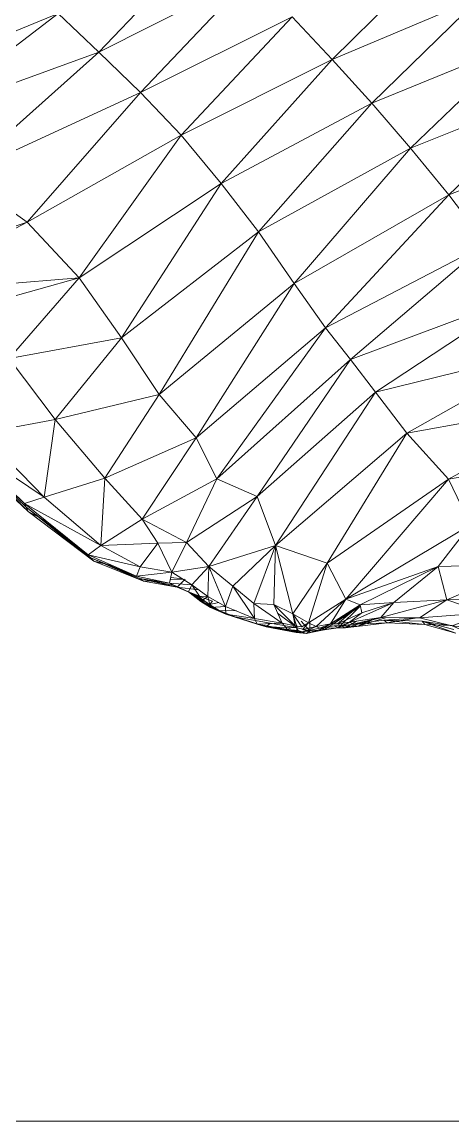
# Model space of a CAD drawing. Header units: millimetres. Extents: x -8546 to 211781, y -3000 to 31870.
# Drawn here: x -4264.6 to -4203.7, y 2164.4 to 2319.8 of the extents above; entities that cross this region are included whole.
import ezdxf

# ---------------------------------------------------------------- set-up
doc = ezdxf.new("R2010")
doc.units = ezdxf.units.MM
for name, color, linetype, lineweight in [('A-GENM', 13, 'Continuous', 9), ('G-IMPT', 8, 'Continuous', 9), ('I-FURN', 30, 'Continuous', 9)]:
    doc.layers.add(name, color=color, linetype=linetype, lineweight=lineweight)

# ---------------------------------------------------------------- blocks, each defined once
blk = doc.blocks.new('Artificial banana plant 1500mm - Family 4__C1-728657-Begane grond')
at = {"layer": 'G-IMPT'}
for p, q in [((159.02, -341.31), (175.2, -324.26)), ((159.02, -341.31), (175.2, -324.26)), ((191.95, -342.32), (207.47, -327.1)), ((191.95, -342.32), (207.47, -327.1)), ((159.02, -341.31), (180.75, -330.3)), ((159.02, -341.31), (180.75, -330.3)), ((164.88, -347.01), (180.75, -330.3)), ((164.88, -347.01), (180.75, -330.3)), ((191.95, -342.32), (213, -333.42)), ((191.95, -342.32), (213, -333.42)), ((197.56, -348.52), (213, -333.42)), ((197.56, -348.52), (213, -333.42)), ((125.19, -347.32), (153.25, -335.83)), ((125.19, -347.32), (153.25, -335.83)), ((134.28, -350.33), (153.25, -335.83)), ((134.28, -350.33), (153.25, -335.83)), ((153.25, -335.83), (159.02, -341.31)), ((153.25, -335.83), (159.02, -341.31)), ((164.88, -347.01), (186.33, -336.31)), ((164.88, -347.01), (186.33, -336.31)), ((170.65, -353.03), (186.33, -336.31)), ((170.65, -353.03), (186.33, -336.31)), ((186.33, -336.31), (191.95, -342.32)), ((186.33, -336.31), (191.95, -342.32)), ((197.56, -348.52), (218.58, -339.9)), ((197.56, -348.52), (218.58, -339.9)), ((203.05, -354.86), (218.58, -339.9)), ((203.05, -354.86), (218.58, -339.9)), ((134.28, -350.33), (159.02, -341.31)), ((134.28, -350.33), (159.02, -341.31)), ((139.51, -358.72), (159.02, -341.31)), ((139.51, -358.72), (159.02, -341.31)), ((159.02, -341.31), (164.88, -347.01)), ((159.02, -341.31), (164.88, -347.01)), ((170.65, -353.03), (191.95, -342.32)), ((170.65, -353.03), (191.95, -342.32)), ((176.27, -359.87), (191.95, -342.32)), ((176.27, -359.87), (191.95, -342.32)), ((191.95, -342.32), (197.56, -348.52)), ((191.95, -342.32), (197.56, -348.52)), ((203.05, -354.86), (224.12, -346.43)), ((203.05, -354.86), (224.12, -346.43)), ((208.44, -361.49), (224.12, -346.43)), ((208.44, -361.49), (224.12, -346.43)), ((139.51, -358.72), (164.88, -347.01)), ((139.51, -358.72), (164.88, -347.01)), ((148.86, -365.35), (164.88, -347.01)), ((148.86, -365.35), (164.88, -347.01)), ((164.88, -347.01), (170.65, -353.03)), ((164.88, -347.01), (170.65, -353.03)), ((176.27, -359.87), (197.56, -348.52)), ((176.27, -359.87), (197.56, -348.52)), ((181.55, -366.74), (197.56, -348.52)), ((181.55, -366.74), (197.56, -348.52)), ((197.56, -348.52), (203.05, -354.86)), ((197.56, -348.52), (203.05, -354.86)), ((148.86, -365.35), (170.65, -353.03)), ((148.86, -365.35), (170.65, -353.03)), ((156.22, -373.22), (170.65, -353.03)), ((156.22, -373.22), (170.65, -353.03)), ((170.65, -353.03), (176.27, -359.87)), ((170.65, -353.03), (176.27, -359.87)), ((208.44, -361.49), (229.64, -353.19)), ((208.44, -361.49), (229.64, -353.19)), ((181.55, -366.74), (203.05, -354.86)), ((181.55, -366.74), (203.05, -354.86)), ((186.58, -374.03), (203.05, -354.86)), ((186.58, -374.03), (203.05, -354.86)), ((203.05, -354.86), (208.44, -361.49)), ((203.05, -354.86), (208.44, -361.49)), ((139.51, -358.72), (148.86, -365.35)), ((139.51, -358.72), (148.86, -365.35)), ((156.22, -373.22), (176.27, -359.87)), ((156.22, -373.22), (176.27, -359.87)), ((162.18, -381.69), (176.27, -359.87)), ((162.18, -381.69), (176.27, -359.87)), ((176.27, -359.87), (181.55, -366.74)), ((176.27, -359.87), (181.55, -366.74)), ((186.58, -374.03), (208.44, -361.49)), ((186.58, -374.03), (208.44, -361.49)), ((191.02, -380.31), (208.44, -361.49)), ((191.02, -380.31), (208.44, -361.49)), ((208.44, -361.49), (213.7, -368.44)), ((208.44, -361.49), (213.7, -368.44)), ((126.78, -372.58), (148.86, -365.35)), ((126.78, -372.58), (148.86, -365.35)), ((129.77, -375.41), (148.86, -365.35)), ((129.77, -375.41), (148.86, -365.35)), ((148.86, -365.35), (156.22, -373.22)), ((148.86, -365.35), (156.22, -373.22)), ((162.18, -381.69), (181.55, -366.74)), ((162.18, -381.69), (181.55, -366.74)), ((167.53, -389.73), (181.55, -366.74)), ((167.53, -389.73), (181.55, -366.74)), ((181.55, -366.74), (186.58, -374.03)), ((181.55, -366.74), (186.58, -374.03)), ((191.02, -380.31), (213.7, -368.44)), ((191.02, -380.31), (213.7, -368.44)), ((194.56, -384.78), (213.7, -368.44)), ((194.56, -384.78), (213.7, -368.44)), ((129.77, -375.41), (156.22, -373.22)), ((129.77, -375.41), (156.22, -373.22)), ((138.95, -378.02), (156.22, -373.22)), ((138.95, -378.02), (156.22, -373.22)), ((146.31, -384.64), (156.22, -373.22)), ((146.31, -384.64), (156.22, -373.22)), ((156.22, -373.22), (162.18, -381.69)), ((156.22, -373.22), (162.18, -381.69)), ((167.53, -389.73), (186.58, -374.03)), ((167.53, -389.73), (186.58, -374.03)), ((172.75, -395.84), (186.58, -374.03)), ((172.75, -395.84), (186.58, -374.03)), ((186.58, -374.03), (191.02, -380.31)), ((186.58, -374.03), (191.02, -380.31)), ((194.56, -384.78), (218.88, -375.65)), ((194.56, -384.78), (218.88, -375.65)), ((198.08, -389.39), (218.88, -375.65)), ((198.08, -389.39), (218.88, -375.65)), ((172.75, -395.84), (191.02, -380.31)), ((172.75, -395.84), (191.02, -380.31)), ((175.67, -401.67), (191.02, -380.31)), ((175.67, -401.67), (191.02, -380.31)), ((191.02, -380.31), (194.56, -384.78)), ((191.02, -380.31), (194.56, -384.78)), ((146.31, -384.64), (162.18, -381.69)), ((146.31, -384.64), (162.18, -381.69)), ((152.83, -393.24), (162.18, -381.69)), ((152.83, -393.24), (162.18, -381.69)), ((162.18, -381.69), (167.53, -389.73)), ((162.18, -381.69), (167.53, -389.73)), ((198.08, -389.39), (224, -383.03)), ((198.08, -389.39), (224, -383.03)), ((202.5, -395.21), (224, -383.03)), ((202.5, -395.21), (224, -383.03)), ((146.31, -384.64), (152.83, -393.24)), ((146.31, -384.64), (152.83, -393.24)), ((175.67, -401.67), (194.56, -384.78)), ((175.67, -401.67), (194.56, -384.78)), ((181.35, -404.16), (194.56, -384.78)), ((181.35, -404.16), (194.56, -384.78)), ((194.56, -384.78), (198.08, -389.39)), ((194.56, -384.78), (198.08, -389.39)), ((152.83, -393.24), (167.53, -389.73)), ((152.83, -393.24), (167.53, -389.73)), ((159.83, -401.55), (167.53, -389.73)), ((159.83, -401.55), (167.53, -389.73)), ((167.53, -389.73), (172.75, -395.84)), ((167.53, -389.73), (172.75, -395.84)), ((181.35, -404.16), (198.08, -389.39)), ((181.35, -404.16), (198.08, -389.39)), ((183.97, -411.1), (198.08, -389.39)), ((183.97, -411.1), (198.08, -389.39)), ((202.5, -395.21), (198.08, -389.39)), ((202.5, -395.21), (198.08, -389.39)), ((202.5, -395.21), (229.2, -390.36)), ((202.5, -395.21), (229.2, -390.36)), ((208.4, -401.68), (229.2, -390.36)), ((208.4, -401.68), (229.2, -390.36)), ((142.49, -395.23), (152.83, -393.24)), ((142.49, -395.23), (152.83, -393.24)), ((151.27, -404.23), (152.83, -393.24)), ((151.27, -404.23), (152.83, -393.24)), ((152.83, -393.24), (159.83, -401.55)), ((152.83, -393.24), (159.83, -401.55)), ((148.5, -405.14), (139.08, -396.03)), ((148.5, -405.14), (139.08, -396.03)), ((139.08, -396.03), (151.27, -404.23)), ((139.08, -396.03), (151.27, -404.23)), ((142.49, -395.23), (151.27, -404.23)), ((142.49, -395.23), (151.27, -404.23)), ((159.83, -401.55), (172.75, -395.84)), ((159.83, -401.55), (172.75, -395.84)), ((165.13, -407.37), (172.75, -395.84)), ((165.13, -407.37), (172.75, -395.84)), ((172.75, -395.84), (175.67, -401.67)), ((172.75, -395.84), (175.67, -401.67)), ((183.97, -411.1), (202.5, -395.21)), ((183.97, -411.1), (202.5, -395.21)), ((191.26, -413.59), (202.5, -395.21)), ((191.26, -413.59), (202.5, -395.21)), ((208.4, -401.68), (202.5, -395.21)), ((208.4, -401.68), (202.5, -395.21)), ((148.5, -405.14), (139.27, -396.64)), ((148.5, -405.14), (139.27, -396.64)), ((148.75, -405.68), (139.27, -396.64)), ((148.75, -405.68), (139.27, -396.64)), ((139.27, -396.64), (149.03, -406.28)), ((139.27, -396.64), (149.03, -406.28)), ((149.03, -406.28), (139.48, -397.3)), ((149.03, -406.28), (139.48, -397.3)), ((208.4, -401.68), (234.61, -397.39)), ((208.4, -401.68), (234.61, -397.39)), ((151.27, -404.23), (159.83, -401.55)), ((151.27, -404.23), (159.83, -401.55)), ((159.27, -411.11), (159.83, -401.55)), ((159.27, -411.11), (159.83, -401.55)), ((159.83, -401.55), (165.13, -407.37)), ((159.83, -401.55), (165.13, -407.37)), ((165.13, -407.37), (175.67, -401.67)), ((165.13, -407.37), (175.67, -401.67)), ((171.39, -410.64), (175.67, -401.67)), ((171.39, -410.64), (175.67, -401.67)), ((175.67, -401.67), (181.35, -404.16)), ((175.67, -401.67), (181.35, -404.16)), ((191.26, -413.59), (208.4, -401.68)), ((191.26, -413.59), (208.4, -401.68)), ((193.92, -418.69), (208.4, -401.68)), ((193.92, -418.69), (208.4, -401.68)), ((208.4, -401.68), (211.52, -408.16)), ((208.4, -401.68), (211.52, -408.16)), ((171.39, -410.64), (181.35, -404.16)), ((171.39, -410.64), (181.35, -404.16)), ((174.54, -414.07), (181.35, -404.16)), ((174.54, -414.07), (181.35, -404.16)), ((181.35, -404.16), (183.97, -411.1)), ((181.35, -404.16), (183.97, -411.1)), ((148.5, -405.14), (151.27, -404.23)), ((148.5, -405.14), (151.27, -404.23)), ((157.51, -412.43), (148.5, -405.14)), ((157.51, -412.43), (148.5, -405.14)), ((148.5, -405.14), (148.75, -405.68)), ((148.5, -405.14), (148.75, -405.68)), ((148.5, -405.14), (159.27, -411.11)), ((148.5, -405.14), (159.27, -411.11)), ((157.51, -412.43), (148.75, -405.68)), ((157.51, -412.43), (148.75, -405.68)), ((148.75, -405.68), (157.89, -412.85)), ((148.75, -405.68), (157.89, -412.85)), ((148.75, -405.68), (158.3, -413.32)), ((148.75, -405.68), (158.3, -413.32)), ((148.75, -405.68), (149.03, -406.28)), ((148.75, -405.68), (149.03, -406.28)), ((151.27, -404.23), (159.27, -411.11)), ((151.27, -404.23), (159.27, -411.11)), ((158.3, -413.32), (149.03, -406.28)), ((158.3, -413.32), (149.03, -406.28)), ((149.03, -406.28), (151.71, -407.74)), ((149.03, -406.28), (151.71, -407.74)), ((159.27, -411.11), (165.13, -407.37)), ((159.27, -411.11), (165.13, -407.37)), ((165.13, -407.37), (167.36, -410.76)), ((165.13, -407.37), (167.36, -410.76)), ((165.13, -407.37), (171.39, -410.64)), ((165.13, -407.37), (171.39, -410.64)), ((193.92, -418.69), (211.52, -408.16)), ((193.92, -418.69), (211.52, -408.16)), ((211.52, -408.16), (206.94, -414.04)), ((211.52, -408.16), (206.94, -414.04)), ((157.51, -412.43), (159.27, -411.11)), ((157.51, -412.43), (159.27, -411.11)), ((159.27, -411.11), (167.36, -410.76)), ((159.27, -411.11), (167.36, -410.76)), ((159.27, -411.11), (164.85, -414.11)), ((159.27, -411.11), (164.85, -414.11)), ((164.85, -414.11), (167.36, -410.76)), ((164.85, -414.11), (167.36, -410.76)), ((167.36, -410.76), (171.39, -410.64)), ((167.36, -410.76), (171.39, -410.64)), ((169.32, -414.85), (167.36, -410.76)), ((169.32, -414.85), (167.36, -410.76)), ((169.32, -414.85), (171.39, -410.64)), ((169.32, -414.85), (171.39, -410.64)), ((171.39, -410.64), (174.54, -414.07)), ((171.39, -410.64), (174.54, -414.07)), ((174.54, -414.07), (183.97, -411.1)), ((174.54, -414.07), (183.97, -411.1)), ((177.94, -416.84), (183.97, -411.1)), ((177.94, -416.84), (183.97, -411.1)), ((180.91, -419.28), (183.97, -411.1)), ((180.91, -419.28), (183.97, -411.1)), ((183.72, -419.45), (183.97, -411.1)), ((183.72, -419.45), (183.97, -411.1)), ((186.42, -420.74), (183.97, -411.1)), ((186.42, -420.74), (183.97, -411.1)), ((191.26, -413.59), (183.97, -411.1)), ((191.26, -413.59), (183.97, -411.1)), ((157.51, -412.43), (164.32, -415.44)), ((157.51, -412.43), (164.32, -415.44)), ((157.51, -412.43), (164.85, -414.11)), ((157.51, -412.43), (164.85, -414.11)), ((157.89, -412.85), (164.32, -415.44)), ((157.89, -412.85), (164.32, -415.44)), ((157.89, -412.85), (164.8, -415.77)), ((157.89, -412.85), (164.8, -415.77)), ((157.89, -412.85), (165.32, -416.12)), ((157.89, -412.85), (165.32, -416.12)), ((157.89, -412.85), (158.3, -413.32)), ((157.89, -412.85), (158.3, -413.32)), ((165.32, -416.12), (158.3, -413.32)), ((165.32, -416.12), (158.3, -413.32)), ((158.3, -413.32), (160.96, -413.95)), ((158.3, -413.32), (160.96, -413.95)), ((164.32, -415.44), (164.85, -414.11)), ((164.32, -415.44), (164.85, -414.11)), ((164.32, -415.44), (169.32, -414.85)), ((164.32, -415.44), (169.32, -414.85)), ((164.85, -414.11), (169.32, -414.85)), ((164.85, -414.11), (169.32, -414.85)), ((168.97, -416.43), (169.32, -414.85)), ((168.97, -416.43), (169.32, -414.85)), ((169.32, -414.85), (174.54, -414.07)), ((169.32, -414.85), (174.54, -414.07)), ((169.32, -414.85), (172.14, -416.66)), ((169.32, -414.85), (172.14, -416.66)), ((172.14, -416.66), (174.54, -414.07)), ((172.14, -416.66), (174.54, -414.07)), ((174.42, -418.3), (174.54, -414.07)), ((174.42, -418.3), (174.54, -414.07)), ((176.91, -419.7), (174.54, -414.07)), ((176.91, -419.7), (174.54, -414.07)), ((174.54, -414.07), (177.94, -416.84)), ((174.54, -414.07), (177.94, -416.84)), ((186.42, -420.74), (191.26, -413.59)), ((186.42, -420.74), (191.26, -413.59)), ((188.62, -422.03), (191.26, -413.59)), ((188.62, -422.03), (191.26, -413.59)), ((193.92, -418.69), (191.26, -413.59)), ((193.92, -418.69), (191.26, -413.59)), ((193.92, -418.69), (206.94, -414.04)), ((193.92, -418.69), (206.94, -414.04)), ((195.91, -419.46), (206.94, -414.04)), ((195.91, -419.46), (206.94, -414.04)), ((200.68, -419.14), (206.94, -414.04)), ((200.68, -419.14), (206.94, -414.04)), ((206.94, -414.04), (219.98, -413.74)), ((206.94, -414.04), (219.98, -413.74)), ((208.17, -418.75), (206.94, -414.04)), ((208.17, -418.75), (206.94, -414.04)), ((208.17, -418.75), (219.98, -413.74)), ((208.17, -418.75), (219.98, -413.74)), ((164.32, -415.44), (168.97, -416.43)), ((164.32, -415.44), (168.97, -416.43)), ((164.8, -415.77), (168.97, -416.43)), ((164.8, -415.77), (168.97, -416.43)), ((164.8, -415.77), (169.49, -416.7)), ((164.8, -415.77), (169.49, -416.7)), ((164.8, -415.77), (170.07, -416.99)), ((164.8, -415.77), (170.07, -416.99)), ((164.8, -415.77), (165.32, -416.12)), ((164.8, -415.77), (165.32, -416.12)), ((165.32, -416.12), (167.1, -416.04)), ((165.32, -416.12), (167.1, -416.04)), ((170.07, -416.99), (165.32, -416.12)), ((170.07, -416.99), (165.32, -416.12)), ((168.97, -416.43), (169.49, -416.7)), ((168.97, -416.43), (169.49, -416.7)), ((168.97, -416.43), (171.69, -417.66)), ((168.97, -416.43), (171.69, -417.66)), ((168.97, -416.43), (172.14, -416.66)), ((168.97, -416.43), (172.14, -416.66)), ((169.08, -415.94), (170.9, -415.86)), ((169.08, -415.94), (170.9, -415.86)), ((170.81, -415.8), (169.15, -415.61)), ((170.81, -415.8), (169.15, -415.61)), ((170.07, -416.99), (171.21, -415.85)), ((170.07, -416.99), (171.21, -415.85)), ((169.49, -416.7), (171.69, -417.66)), ((169.49, -416.7), (171.69, -417.66)), ((169.49, -416.7), (172.85, -418.15)), ((169.49, -416.7), (172.85, -418.15)), ((169.49, -416.7), (172.24, -417.89)), ((169.49, -416.7), (172.24, -417.89)), ((169.49, -416.7), (170.07, -416.99)), ((169.49, -416.7), (170.07, -416.99)), ((172.85, -418.15), (170.07, -416.99)), ((172.85, -418.15), (170.07, -416.99)), ((170.07, -416.99), (173.13, -417.37)), ((170.07, -416.99), (173.13, -417.37)), ((171.69, -417.66), (172.14, -416.66)), ((171.69, -417.66), (172.14, -416.66)), ((171.69, -417.66), (173.43, -419.01)), ((171.69, -417.66), (173.43, -419.01)), ((171.69, -417.66), (172.24, -417.89)), ((171.69, -417.66), (172.24, -417.89)), ((171.69, -417.66), (173.22, -418.26)), ((171.69, -417.66), (173.22, -418.26)), ((172.14, -416.66), (173.22, -418.26)), ((172.14, -416.66), (173.22, -418.26)), ((172.14, -416.66), (174.42, -418.3)), ((172.14, -416.66), (174.42, -418.3)), ((172.24, -417.89), (173.43, -419.01)), ((172.24, -417.89), (173.43, -419.01)), ((172.24, -417.89), (174, -419.22)), ((172.24, -417.89), (174, -419.22)), ((172.24, -417.89), (174.63, -419.45)), ((172.24, -417.89), (174.63, -419.45)), ((172.24, -417.89), (172.85, -418.15)), ((172.24, -417.89), (172.85, -418.15)), ((174.63, -419.45), (172.85, -418.15)), ((174.63, -419.45), (172.85, -418.15)), ((172.85, -418.15), (175.08, -418.95)), ((172.85, -418.15), (175.08, -418.95)), ((176.91, -419.7), (177.94, -416.84)), ((176.91, -419.7), (177.94, -416.84)), ((180.99, -421.42), (177.94, -416.84)), ((180.99, -421.42), (177.94, -416.84)), ((177.94, -416.84), (180.91, -419.28)), ((177.94, -416.84), (180.91, -419.28)), ((173.43, -419.01), (173.22, -418.26)), ((173.43, -419.01), (173.22, -418.26)), ((173.22, -418.26), (174.42, -418.3)), ((173.22, -418.26), (174.42, -418.3)), ((173.43, -419.01), (174.42, -418.3)), ((173.43, -419.01), (174.42, -418.3)), ((173.43, -419.01), (174.77, -419.88)), ((173.43, -419.01), (174.77, -419.88)), ((173.43, -419.01), (174, -419.22)), ((173.43, -419.01), (174, -419.22)), ((174, -419.22), (174.77, -419.88)), ((174, -419.22), (174.77, -419.88)), ((174, -419.22), (175.35, -420.07)), ((174, -419.22), (175.35, -420.07)), ((174, -419.22), (175.99, -420.28)), ((174, -419.22), (175.99, -420.28)), ((174, -419.22), (174.63, -419.45)), ((174, -419.22), (174.63, -419.45)), ((174.77, -419.88), (174.42, -418.3)), ((174.77, -419.88), (174.42, -418.3)), ((174.42, -418.3), (176.91, -419.7)), ((174.42, -418.3), (176.91, -419.7)), ((174.63, -419.45), (175.08, -418.95)), ((174.63, -419.45), (175.08, -418.95)), ((174.63, -419.45), (175.96, -419.17)), ((174.63, -419.45), (175.96, -419.17)), ((175.99, -420.28), (174.63, -419.45)), ((175.99, -420.28), (174.63, -419.45)), ((174.77, -419.88), (176.91, -419.7)), ((174.77, -419.88), (176.91, -419.7)), ((176.95, -420.78), (176.91, -419.7)), ((176.95, -420.78), (176.91, -419.7)), ((176.91, -419.7), (180.99, -421.42)), ((176.91, -419.7), (180.99, -421.42)), ((180.99, -421.42), (180.91, -419.28)), ((180.99, -421.42), (180.91, -419.28)), ((184.91, -422.07), (180.91, -419.28)), ((184.91, -422.07), (180.91, -419.28)), ((180.91, -419.28), (183.72, -419.45)), ((180.91, -419.28), (183.72, -419.45)), ((184.91, -422.07), (183.72, -419.45)), ((184.91, -422.07), (183.72, -419.45)), ((186.73, -422.43), (183.72, -419.45)), ((186.73, -422.43), (183.72, -419.45)), ((183.72, -419.45), (186.42, -420.74)), ((183.72, -419.45), (186.42, -420.74)), ((188.62, -422.03), (193.92, -418.69)), ((188.62, -422.03), (193.92, -418.69)), ((189.7, -422.56), (193.92, -418.69)), ((189.7, -422.56), (193.92, -418.69)), ((195.88, -419.7), (190.63, -422.81)), ((195.88, -419.7), (190.63, -422.81)), ((190.82, -423.03), (195.88, -419.7)), ((190.82, -423.03), (195.88, -419.7)), ((191.75, -422.19), (193.92, -418.69)), ((191.75, -422.19), (193.92, -418.69)), ((191.75, -422.19), (195.91, -419.46)), ((191.75, -422.19), (195.91, -419.46)), ((192.74, -422.17), (195.91, -419.46)), ((192.74, -422.17), (195.91, -419.46)), ((192.83, -422.71), (195.88, -419.7)), ((192.83, -422.71), (195.88, -419.7)), ((193.92, -418.69), (195.91, -419.46)), ((193.92, -418.69), (195.91, -419.46)), ((194.44, -421.95), (200.68, -419.14)), ((194.44, -421.95), (200.68, -419.14)), ((195.91, -419.46), (200.68, -419.14)), ((195.91, -419.46), (200.68, -419.14)), ((195.91, -419.46), (196.16, -420.6)), ((195.91, -419.46), (196.16, -420.6)), ((196.16, -420.6), (200.68, -419.14)), ((196.16, -420.6), (200.68, -419.14)), ((198.84, -421.29), (208.17, -418.75)), ((198.84, -421.29), (208.17, -418.75)), ((198.84, -421.29), (200.68, -419.14)), ((198.84, -421.29), (200.68, -419.14)), ((200.68, -419.14), (208.17, -418.75)), ((200.68, -419.14), (208.17, -418.75)), ((204.33, -421.34), (208.17, -418.75)), ((204.33, -421.34), (208.17, -418.75)), ((208.17, -418.75), (227.76, -418.39)), ((208.17, -418.75), (227.76, -418.39)), ((208.17, -418.75), (213.65, -420.63)), ((208.17, -418.75), (213.65, -420.63)), ((174.77, -419.88), (176.95, -420.78)), ((174.77, -419.88), (176.95, -420.78)), ((174.77, -419.88), (175.35, -420.07)), ((174.77, -419.88), (175.35, -420.07)), ((175.35, -420.07), (176.95, -420.78)), ((175.35, -420.07), (176.95, -420.78)), ((175.35, -420.07), (177.55, -420.96)), ((175.35, -420.07), (177.55, -420.96)), ((175.35, -420.07), (178.2, -421.16)), ((175.35, -420.07), (178.2, -421.16)), ((175.35, -420.07), (175.99, -420.28)), ((175.35, -420.07), (175.99, -420.28)), ((178.2, -421.16), (175.99, -420.28)), ((178.2, -421.16), (175.99, -420.28)), ((175.99, -420.28), (178.45, -420.35)), ((175.99, -420.28), (178.45, -420.35)), ((176.95, -420.78), (181.39, -422.23)), ((176.95, -420.78), (181.39, -422.23)), ((176.95, -420.78), (177.55, -420.96)), ((176.95, -420.78), (177.55, -420.96)), ((176.95, -420.78), (180.99, -421.42)), ((176.95, -420.78), (180.99, -421.42)), ((177.55, -420.96), (181.39, -422.23)), ((177.55, -420.96), (181.39, -422.23)), ((177.55, -420.96), (181.99, -422.41)), ((177.55, -420.96), (181.99, -422.41)), ((177.55, -420.96), (182.65, -422.6)), ((177.55, -420.96), (182.65, -422.6)), ((177.55, -420.96), (178.2, -421.16)), ((177.55, -420.96), (178.2, -421.16)), ((182.65, -422.6), (178.2, -421.16)), ((182.65, -422.6), (178.2, -421.16)), ((178.2, -421.16), (183.19, -422.06)), ((178.2, -421.16), (183.19, -422.06)), ((187.04, -422.73), (184.26, -420.64)), ((187.04, -422.73), (184.26, -420.64)), ((187.04, -422.73), (186.4, -420.74)), ((187.04, -422.73), (186.4, -420.74)), ((186.73, -422.43), (186.42, -420.74)), ((186.73, -422.43), (186.42, -420.74)), ((187.69, -422.59), (186.42, -420.74)), ((187.69, -422.59), (186.42, -420.74)), ((188.62, -422.03), (186.42, -420.74)), ((188.62, -422.03), (186.42, -420.74)), ((192.74, -422.17), (196.16, -420.6)), ((192.74, -422.17), (196.16, -420.6)), ((194.44, -421.95), (196.16, -420.6)), ((194.44, -421.95), (196.16, -420.6)), ((194.44, -421.95), (198.84, -421.29)), ((194.44, -421.95), (198.84, -421.29)), ((194.92, -422.23), (198.84, -421.29)), ((194.92, -422.23), (198.84, -421.29)), ((195.44, -422.54), (199.51, -421.3)), ((195.44, -422.54), (199.51, -421.3)), ((198.84, -421.29), (204.33, -421.34)), ((198.84, -421.29), (204.33, -421.34)), ((204.33, -421.34), (213.65, -420.63)), ((204.33, -421.34), (213.65, -420.63)), ((208.91, -422.46), (213.65, -420.63)), ((208.91, -422.46), (213.65, -420.63)), ((181.39, -422.23), (180.99, -421.42)), ((181.39, -422.23), (180.99, -421.42)), ((180.99, -421.42), (184.91, -422.07)), ((180.99, -421.42), (184.91, -422.07)), ((181.39, -422.23), (184.91, -422.07)), ((181.39, -422.23), (184.91, -422.07)), ((181.39, -422.23), (181.99, -422.41)), ((181.39, -422.23), (181.99, -422.41)), ((181.39, -422.23), (185.67, -422.99)), ((181.39, -422.23), (185.67, -422.99)), ((181.99, -422.41), (182.65, -422.6)), ((181.99, -422.41), (182.65, -422.6)), ((181.99, -422.41), (185.67, -422.99)), ((181.99, -422.41), (185.67, -422.99)), ((181.99, -422.41), (186.24, -423.17)), ((181.99, -422.41), (186.24, -423.17)), ((181.99, -422.41), (186.87, -423.37)), ((181.99, -422.41), (186.87, -423.37)), ((182.65, -422.6), (183.19, -422.06)), ((182.65, -422.6), (183.19, -422.06)), ((186.87, -423.37), (182.65, -422.6)), ((186.87, -423.37), (182.65, -422.6)), ((182.65, -422.6), (187.04, -422.73)), ((182.65, -422.6), (187.04, -422.73)), ((187.04, -422.73), (183.19, -422.06)), ((187.04, -422.73), (183.19, -422.06)), ((185.67, -422.99), (184.91, -422.07)), ((185.67, -422.99), (184.91, -422.07)), ((184.91, -422.07), (186.73, -422.43)), ((184.91, -422.07), (186.73, -422.43)), ((185.67, -422.99), (186.73, -422.43)), ((185.67, -422.99), (186.73, -422.43)), ((187.18, -423.11), (186.73, -422.43)), ((187.18, -423.11), (186.73, -422.43)), ((186.73, -422.43), (187.69, -422.59)), ((186.73, -422.43), (187.69, -422.59)), ((186.87, -423.37), (187.04, -422.73)), ((186.87, -423.37), (187.04, -422.73)), ((188.8, -423.15), (187.04, -422.73)), ((188.8, -423.15), (187.04, -422.73)), ((188.8, -423.15), (187.6, -421.77)), ((188.8, -423.15), (187.6, -421.77)), ((187.69, -422.59), (188.62, -422.03)), ((187.69, -422.59), (188.62, -422.03)), ((187.8, -422.97), (188.62, -422.03)), ((187.8, -422.97), (188.62, -422.03)), ((187.8, -422.97), (189.7, -422.56)), ((187.8, -422.97), (189.7, -422.56)), ((188.35, -423.17), (189.7, -422.56)), ((188.35, -423.17), (189.7, -422.56)), ((188.35, -423.17), (190.23, -422.78)), ((188.35, -423.17), (190.23, -422.78)), ((189.7, -422.56), (188.62, -422.03)), ((189.7, -422.56), (188.62, -422.03)), ((188.8, -423.15), (188.82, -421.9)), ((188.8, -423.15), (188.82, -421.9)), ((188.96, -423.4), (190.63, -422.81)), ((188.96, -423.4), (190.63, -422.81)), ((190.63, -422.81), (189.51, -423.25)), ((190.63, -422.81), (189.51, -423.25)), ((189.7, -422.56), (191.75, -422.19)), ((189.7, -422.56), (191.75, -422.19)), ((189.7, -422.56), (190.23, -422.78)), ((189.7, -422.56), (190.23, -422.78)), ((190.23, -422.78), (191.75, -422.19)), ((190.23, -422.78), (191.75, -422.19)), ((190.23, -422.78), (192.27, -422.44)), ((190.23, -422.78), (192.27, -422.44)), ((190.23, -422.78), (192.83, -422.71)), ((190.23, -422.78), (192.83, -422.71)), ((190.23, -422.78), (190.82, -423.03)), ((190.23, -422.78), (190.82, -423.03)), ((190.82, -423.03), (190.63, -422.81)), ((190.82, -423.03), (190.63, -422.81)), ((192.83, -422.71), (190.82, -423.03)), ((192.83, -422.71), (190.82, -423.03)), ((191.75, -422.19), (192.74, -422.17)), ((191.75, -422.19), (192.74, -422.17)), ((192.27, -422.44), (193.24, -422.43)), ((192.27, -422.44), (193.24, -422.43)), ((192.27, -422.44), (192.83, -422.71)), ((192.27, -422.44), (192.83, -422.71)), ((192.74, -422.17), (194.44, -421.95)), ((192.74, -422.17), (194.44, -421.95)), ((192.74, -422.17), (193.24, -422.43)), ((192.74, -422.17), (193.24, -422.43)), ((192.83, -422.71), (194.44, -421.99)), ((192.83, -422.71), (194.44, -421.99)), ((193.79, -422.71), (192.83, -422.71)), ((193.79, -422.71), (192.83, -422.71)), ((193.24, -422.43), (194.44, -421.95)), ((193.24, -422.43), (194.44, -421.95)), ((193.24, -422.43), (194.92, -422.23)), ((193.24, -422.43), (194.92, -422.23)), ((193.24, -422.43), (195.44, -422.54)), ((193.24, -422.43), (195.44, -422.54)), ((193.24, -422.43), (193.79, -422.71)), ((193.24, -422.43), (193.79, -422.71)), ((193.79, -422.71), (197.67, -421.59)), ((193.79, -422.71), (197.67, -421.59)), ((193.79, -422.71), (195.4, -421.81)), ((193.79, -422.71), (195.4, -421.81)), ((195.44, -422.54), (193.79, -422.71)), ((195.44, -422.54), (193.79, -422.71)), ((194.44, -421.95), (194.92, -422.23)), ((194.44, -421.95), (194.92, -422.23)), ((199.26, -421.64), (194.92, -422.23)), ((199.26, -421.64), (194.92, -422.23)), ((194.92, -422.23), (199.72, -422.02)), ((194.92, -422.23), (199.72, -422.02)), ((194.92, -422.23), (195.44, -422.54)), ((194.92, -422.23), (195.44, -422.54)), ((195.44, -422.54), (197.67, -421.59)), ((195.44, -422.54), (197.67, -421.59)), ((199.72, -422.02), (195.44, -422.54)), ((199.72, -422.02), (195.44, -422.54)), ((198.84, -421.3), (197.67, -421.59)), ((198.84, -421.3), (197.67, -421.59)), ((199.26, -421.64), (204.33, -421.34)), ((199.26, -421.64), (204.33, -421.34)), ((204.67, -421.77), (199.26, -421.64)), ((204.67, -421.77), (199.26, -421.64)), ((205.04, -422.25), (199.26, -421.64)), ((205.04, -422.25), (199.26, -421.64)), ((199.26, -421.64), (199.72, -422.02)), ((199.26, -421.64), (199.72, -422.02)), ((199.72, -422.02), (203.98, -421.34)), ((199.72, -422.02), (203.98, -421.34)), ((205.04, -422.25), (199.72, -422.02)), ((205.04, -422.25), (199.72, -422.02)), ((204.33, -421.34), (208.91, -422.46)), ((204.33, -421.34), (208.91, -422.46)), ((204.67, -421.77), (205.04, -422.25)), ((204.67, -421.77), (205.04, -422.25)), ((204.67, -421.77), (208.91, -422.46)), ((204.67, -421.77), (208.91, -422.46)), ((204.67, -421.77), (209.17, -422.95)), ((204.67, -421.77), (209.17, -422.95)), ((204.67, -421.77), (209.45, -423.51)), ((204.67, -421.77), (209.45, -423.51)), ((205.04, -422.25), (209.45, -423.51)), ((205.04, -422.25), (209.45, -423.51)), ((205.04, -422.25), (208.91, -422.41)), ((205.04, -422.25), (208.91, -422.41)), ((208.91, -422.46), (213.11, -424.25)), ((208.91, -422.46), (213.11, -424.25)), ((208.91, -422.46), (217.54, -423.35)), ((208.91, -422.46), (217.54, -423.35)), ((185.67, -422.99), (186.24, -423.17)), ((185.67, -422.99), (186.24, -423.17)), ((185.67, -422.99), (187.18, -423.11)), ((185.67, -422.99), (187.18, -423.11)), ((186.24, -423.17), (187.18, -423.11)), ((186.24, -423.17), (187.18, -423.11)), ((186.24, -423.17), (187.74, -423.3)), ((186.24, -423.17), (187.74, -423.3)), ((186.24, -423.17), (188.35, -423.52)), ((186.24, -423.17), (188.35, -423.52)), ((186.24, -423.17), (186.87, -423.37)), ((186.24, -423.17), (186.87, -423.37)), ((186.87, -423.37), (188.8, -423.15)), ((186.87, -423.37), (188.8, -423.15)), ((188.35, -423.52), (186.87, -423.37)), ((188.35, -423.52), (186.87, -423.37)), ((187.18, -423.11), (187.74, -423.3)), ((187.18, -423.11), (187.74, -423.3)), ((187.74, -423.3), (188.35, -423.17)), ((187.74, -423.3), (188.35, -423.17)), ((187.74, -423.3), (188.35, -423.52)), ((187.74, -423.3), (188.35, -423.52)), ((187.8, -422.97), (188.35, -423.17)), ((187.8, -422.97), (188.35, -423.17)), ((188.35, -423.17), (190.82, -423.03)), ((188.35, -423.17), (190.82, -423.03)), ((188.35, -423.52), (188.8, -423.15)), ((188.35, -423.52), (188.8, -423.15)), ((188.35, -423.17), (188.96, -423.4)), ((188.35, -423.17), (188.96, -423.4)), ((188.96, -423.4), (188.35, -423.52)), ((188.96, -423.4), (188.35, -423.52)), ((189.51, -423.25), (188.8, -423.15)), ((189.51, -423.25), (188.8, -423.15)), ((190.82, -423.03), (188.96, -423.4)), ((190.82, -423.03), (188.96, -423.4)), ((188.96, -423.4), (189.51, -423.25)), ((188.96, -423.4), (189.51, -423.25))]:
    blk.add_line(p, q, dxfattribs=at)
blk = doc.blocks.new('Artificial banana plant 1500mm - Family 4__C2-728658-Begane grond')
blk.add_blockref('Artificial banana plant 1500mm - Family 4__C1-728657-Begane grond', (0, 0))
blk = doc.blocks.new('Artificial banana plant 1500mm - Family 4-728656-Begane grond')
blk.add_blockref('Artificial banana plant 1500mm - Family 4__C2-728658-Begane grond', (0, 0))
blk = doc.blocks.new('Artificial banana plant 1500mm - Ny märkning-728662-Begane grond')
blk.add_blockref('Artificial banana plant 1500mm - Family 4-728656-Begane grond', (0, 0))
blk = doc.blocks.new('42_ISR_lb_vensterbank - 42_ISR_lb_vensterbank 280-1707394-Begane grond')
at = {"layer": 'A-GENM'}
blk.add_line((900, 280), (0, 280), dxfattribs=at)

msp = doc.modelspace()

# ---------------------------------------------------------------- block references
at = {"layer": 'A-GENM'}
msp.add_blockref('42_ISR_lb_vensterbank - 42_ISR_lb_vensterbank 280-1707394-Begane grond', (-4609.23, 1884.37), dxfattribs=at)
at = {"layer": 'I-FURN'}
msp.add_blockref('Artificial banana plant 1500mm - Ny märkning-728662-Begane grond', (-4412.76, 2656.87), dxfattribs=at)

doc.saveas('drawing.dxf')
